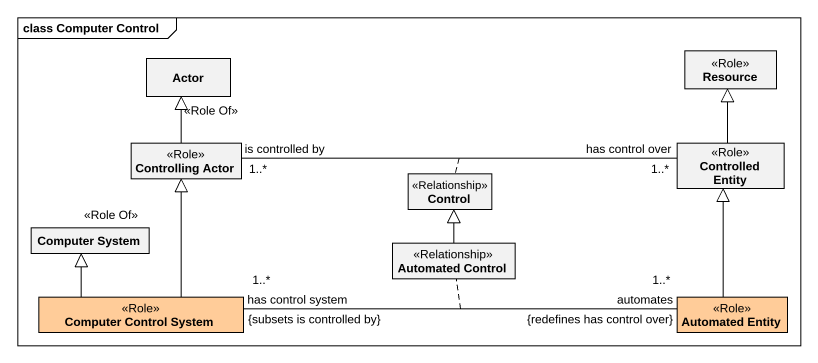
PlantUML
@startuml
mainframe class Computer Control
hide circle
hide empty members
class "Actor" as Actor_
class Resource <<Role>>
class "Controlling Actor" as Controlling_Actor <<Role>>
class "Controlled Entity" as Controlled_Entity <<Role>>
class "Control" as Control_ <<Relationship>>
class "Computer System" as Computer_System
class "Automated Control" as Automated_Control <<Relationship>>
class "Computer Control System" as Computer_Control_System <<Role>> #FFCC99
class "Automated Entity" as Automated_Entity <<Role>> #FFCC99
Controlling_Actor -up-|> Actor_ : <<Role Of>>
Controlling_Actor "is controlled by\n1..*" -right- "has control over\n1..*" Controlled_Entity
(Controlling_Actor, Controlled_Entity) .. Control_
Controlled_Entity -up-|> Resource
Automated_Control -up-|> Control_
Computer_Control_System -up-|> Controlling_Actor
Computer_Control_System -up-|> Computer_System : <<Role Of>>
Computer_Control_System "has control system\n1..*\n{subsets is controlled by}" -right- "automates\n1..*\n{redefines has control over}" Automated_Entity
(Computer_Control_System, Automated_Entity) .. Automated_Control
Automated_Entity -up-|> Controlled_Entity
@enduml
